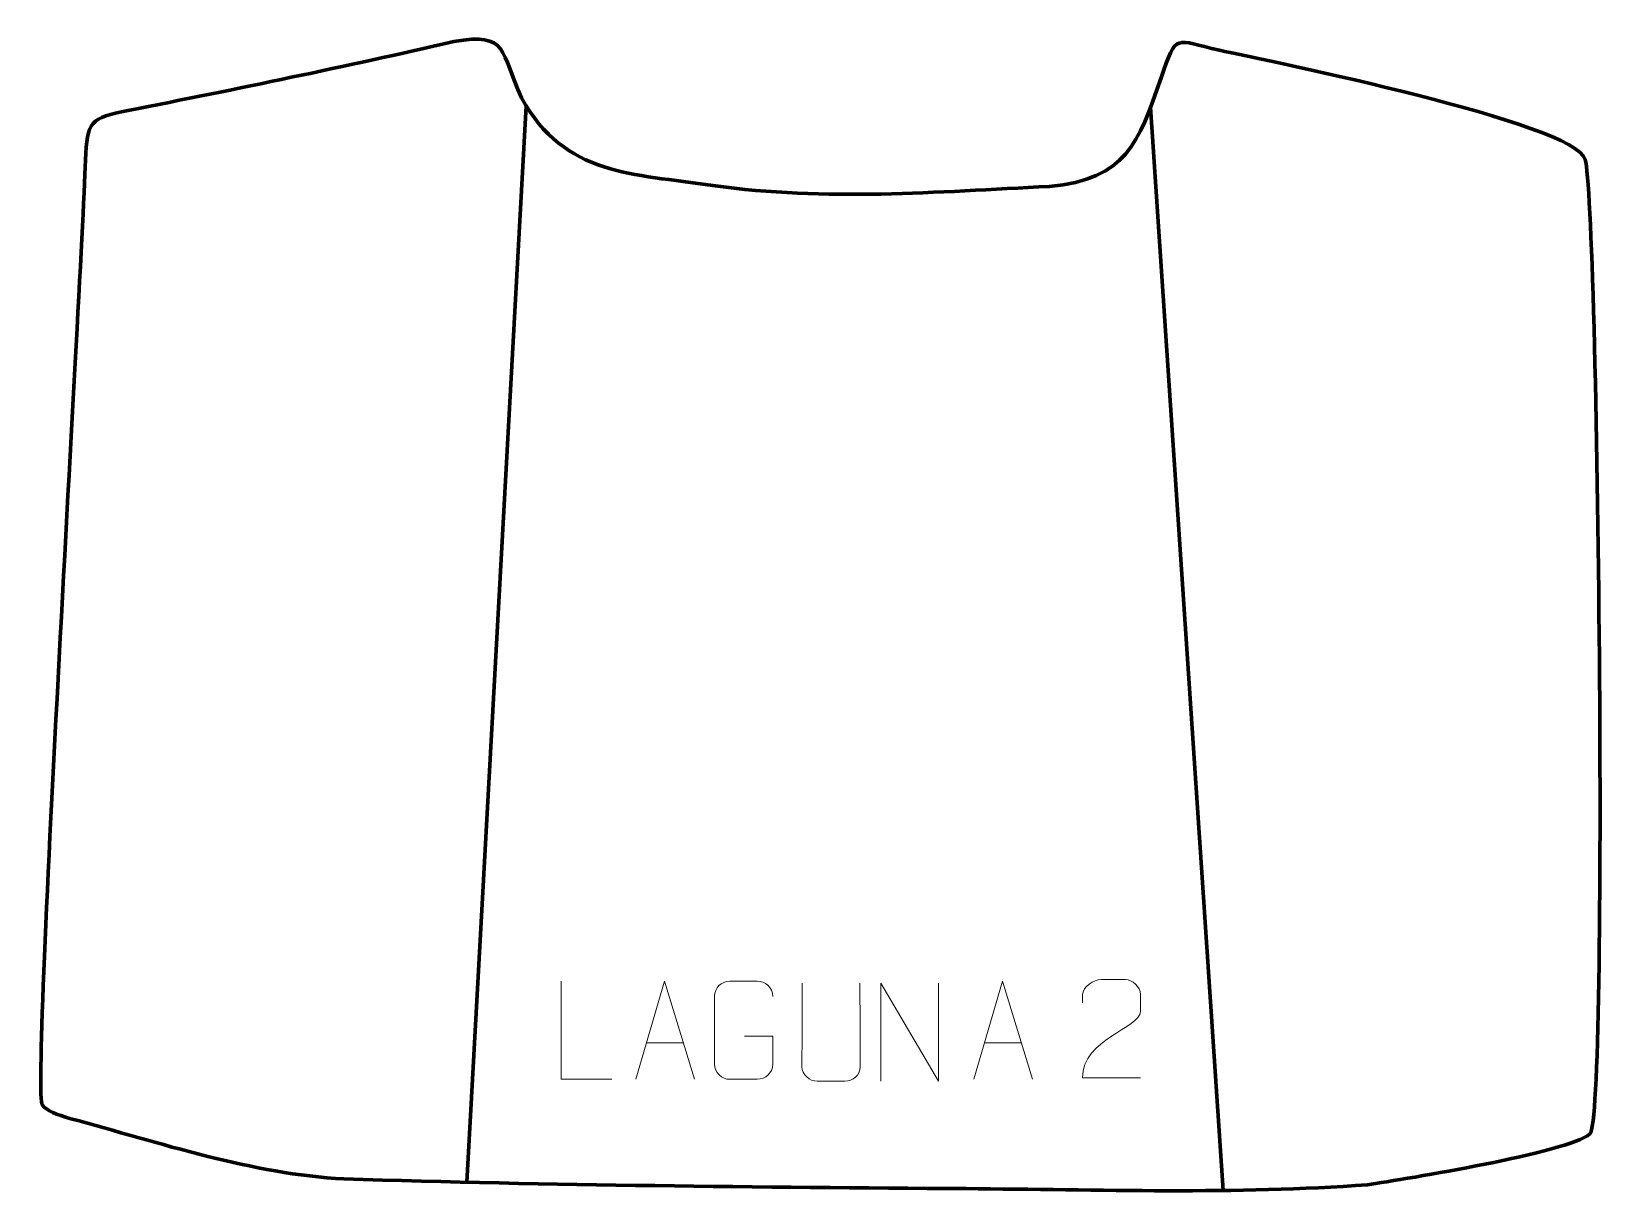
# Model space of a CAD drawing. Header units: millimetres. Extents: x -456 to -55, y 340 to 636.
import ezdxf

# ---------------------------------------------------------------- set-up
doc = ezdxf.new("R2010")
doc.units = ezdxf.units.MM
doc.header["$MEASUREMENT"] = 0
doc.layers.add('layer 2', color=7, linetype='Continuous')
doc.layers.add('layer 3', color=7, linetype='Continuous')

msp = doc.modelspace()

# ---------------------------------------------------------------- linework, layer by layer
at = {"layer": 'layer 2', "color": 142, "lineweight": 158}
for points in [[(-330.4792, 617.3802), (-330.4792, 617.3802), (-345.5859, 343.414), (-345.5859, 343.414)], [(-171.6286, 616.9958), (-171.6286, 616.9958), (-153.1031, 341.3361), (-153.1031, 341.3361)]]:
    msp.add_open_spline(points, degree=3, dxfattribs=at)
at = {"layer": 'layer 3', "color": 242, "lineweight": 158}
msp.add_open_spline([(-442.6167, 603.5675), (-442.2717, 613.3698), (-441.3439, 614.3453), (-431.7442, 616.2121), (-431.7442, 616.2121), (-404.0369, 621.6134), (-376.4009, 627.4266), (-348.8823, 633.7085), (-348.8823, 633.7085), (-334.8965, 636.2833), (-337.0719, 631.0098), (-331.6796, 619.4255), (-331.6796, 619.4255), (-320.5373, 599.3666), (-303.5653, 600.1775), (-282.9759, 597.1031), (-282.9759, 597.1031), (-254.0114, 593.0213), (-226.3114, 595.4695), (-197.3004, 596.8603), (-197.3004, 596.8603), (-177.7995, 598.7587), (-174.8226, 607.6589), (-168.9481, 624.472), (-168.9481, 624.472), (-164.8462, 636.212), (-165.6401, 634.0728), (-154.1028, 631.5356), (-154.1028, 631.5356), (-141.1093, 628.682), (-63.7993, 613.0866), (-61.0482, 603.7538), (-61.0482, 603.7538), (-57.7059, 592.4159), (-55.109, 359.7579), (-59.8374, 355.7061), (-59.8374, 355.7061), (-65.3128, 351.0141), (-106.8279, 344.2077), (-116.4181, 342.7982), (-116.4181, 342.7982), (-149.3295, 340.3109), (-185.3567, 341.5422), (-218.5714, 341.7948), (-218.5714, 341.7948), (-271.1598, 342.2038), (-324.3422, 342.5755), (-376.8805, 344.2817), (-376.8805, 344.2817), (-399.8707, 345.417), (-424.022, 353.5448), (-446.3097, 359.5946), (-446.3097, 359.5946), (-450.1937, 360.6489), (-452.3973, 361.6689), (-453.597, 363.0684), (-453.597, 363.0684), (-456.3437, 366.2728), (-443.8257, 569.2116), (-442.6167, 603.5675)], degree=3, knots=[0, 0, 0, 0, 0.0625, 0.0625, 0.0625, 0.0625, 0.125, 0.125, 0.125, 0.125, 0.1875, 0.1875, 0.1875, 0.1875, 0.25, 0.25, 0.25, 0.25, 0.3125, 0.3125, 0.3125, 0.3125, 0.375, 0.375, 0.375, 0.375, 0.4375, 0.4375, 0.4375, 0.4375, 0.5, 0.5, 0.5, 0.5, 0.5625, 0.5625, 0.5625, 0.5625, 0.625, 0.625, 0.625, 0.625, 0.6875, 0.6875, 0.6875, 0.6875, 0.75, 0.75, 0.75, 0.75, 0.8125, 0.8125, 0.8125, 0.8125, 0.875, 0.875, 0.875, 0.875, 1, 1, 1, 1], dxfattribs=at)
at = {"layer": 'layer 3', "color": 250, "lineweight": 9}
for points, knots in [([(-308.6775, 369.6399), (-308.6775, 369.6399), (-321.6266, 369.6399), (-321.6266, 369.6399), (-321.6266, 369.6399), (-321.6266, 369.6399), (-321.6266, 394.5935), (-321.6266, 394.5935)], [0, 0, 0, 0, 0.33333333, 0.33333333, 0.33333333, 0.33333333, 1, 1, 1, 1]), ([(-302.6225, 369.64), (-302.6225, 369.64), (-295.2515, 394.5935), (-295.2515, 394.5935), (-295.2515, 394.5935), (-295.2515, 394.5935), (-287.6816, 369.64), (-287.6816, 369.64)], [0, 0, 0, 0, 0.33333333, 0.33333333, 0.33333333, 0.33333333, 1, 1, 1, 1]), ([(-274.8971, 380.6257), (-274.8971, 380.6257), (-267.729, 380.6257), (-267.729, 380.6257), (-267.729, 380.6257), (-267.729, 380.6257), (-267.729, 373.4576), (-267.729, 373.4576), (-267.729, 373.4576), (-267.8687, 371.1342), (-269.5459, 369.6546), (-271.6937, 369.6438), (-271.6937, 369.6438), (-274.0255, 369.6442), (-276.3575, 369.6442), (-278.689, 369.6438), (-278.689, 369.6438), (-280.6139, 369.5384), (-282.5861, 371.4229), (-282.5749, 373.4402), (-282.5749, 373.4402), (-282.5745, 379.2103), (-282.5745, 384.98), (-282.5749, 390.7493), (-282.5749, 390.7493), (-282.5707, 392.8874), (-280.8239, 394.6066), (-278.6716, 394.5932), (-278.6716, 394.5932), (-276.3459, 394.5932), (-274.0198, 394.5932), (-271.6937, 394.5932), (-271.6937, 394.5932), (-269.747, 394.6286), (-267.7556, 393.1371), (-267.729, 390.6994)], [0, 0, 0, 0, 0.1, 0.1, 0.1, 0.1, 0.2, 0.2, 0.2, 0.2, 0.3, 0.3, 0.3, 0.3, 0.4, 0.4, 0.4, 0.4, 0.5, 0.5, 0.5, 0.5, 0.6, 0.6, 0.6, 0.6, 0.7, 0.7, 0.7, 0.7, 0.8, 0.8, 0.8, 0.8, 1, 1, 1, 1]), ([(-245.5699, 394.1067), (-245.5703, 388.5672), (-245.4745, 378.3654), (-245.4741, 372.825), (-245.4741, 372.825), (-245.6139, 370.5855), (-247.2911, 369.1593), (-249.4388, 369.1488), (-249.4388, 369.1488), (-251.7707, 369.1492), (-254.1026, 369.1492), (-256.4341, 369.1488), (-256.4341, 369.1488), (-258.3591, 369.0473), (-260.3312, 370.8638), (-260.32, 372.8083), (-260.32, 372.8083), (-260.3197, 378.3702), (-260.2243, 388.5456), (-260.2247, 394.1067)], [0, 0, 0, 0, 0.16666667, 0.16666667, 0.16666667, 0.16666667, 0.33333333, 0.33333333, 0.33333333, 0.33333333, 0.5, 0.5, 0.5, 0.5, 0.66666667, 0.66666667, 0.66666667, 0.66666667, 1, 1, 1, 1]), ([(-240.2245, 369.149), (-240.2245, 369.149), (-240.2245, 394.1025), (-240.2245, 394.1025), (-240.2245, 394.1025), (-240.2245, 394.1025), (-225.5697, 369.149), (-225.5697, 369.149), (-225.5697, 369.149), (-225.5697, 369.149), (-225.5697, 394.1025), (-225.5697, 394.1025)], [0, 0, 0, 0, 0.25, 0.25, 0.25, 0.25, 0.5, 0.5, 0.5, 0.5, 1, 1, 1, 1]), ([(-216.6225, 369.64), (-216.6225, 369.64), (-209.2515, 394.5935), (-209.2515, 394.5935), (-209.2515, 394.5935), (-209.2515, 394.5935), (-201.6816, 369.64), (-201.6816, 369.64)], [0, 0, 0, 0, 0.33333333, 0.33333333, 0.33333333, 0.33333333, 1, 1, 1, 1]), ([(-174.1903, 370.0106), (-179.1047, 370.0109), (-184.0191, 370.0109), (-188.9332, 370.0106), (-188.9332, 370.0106), (-188.9332, 379.9429), (-174.2822, 382.5841), (-174.1903, 386.8944), (-174.1903, 386.8944), (-174.1906, 388.3185), (-174.1906, 389.7422), (-174.1903, 391.1655), (-174.1903, 391.1655), (-174.2072, 393.2426), (-176.33, 394.9674), (-178.001, 394.9847), (-178.001, 394.9847), (-180.0742, 394.9843), (-182.1471, 394.9843), (-184.2195, 394.9847), (-184.2195, 394.9847), (-186.0416, 395.0012), (-188.8663, 393.2091), (-188.9332, 391.1155), (-188.9332, 391.1155), (-188.9332, 391.1155), (-188.9332, 389.0607), (-188.9332, 389.0607)], [0, 0, 0, 0, 0.125, 0.125, 0.125, 0.125, 0.25, 0.25, 0.25, 0.25, 0.375, 0.375, 0.375, 0.375, 0.5, 0.5, 0.5, 0.5, 0.625, 0.625, 0.625, 0.625, 0.75, 0.75, 0.75, 0.75, 1, 1, 1, 1])]:
    msp.add_open_spline(points, degree=3, knots=knots, dxfattribs=at)
for points in [[(-299.8999, 378.8894), (-299.8999, 378.8894), (-290.4042, 378.8894), (-290.4042, 378.8894)], [(-213.8999, 378.8894), (-213.8999, 378.8894), (-204.4042, 378.8894), (-204.4042, 378.8894)]]:
    msp.add_open_spline(points, degree=3, dxfattribs=at)

doc.saveas('drawing.dxf')
